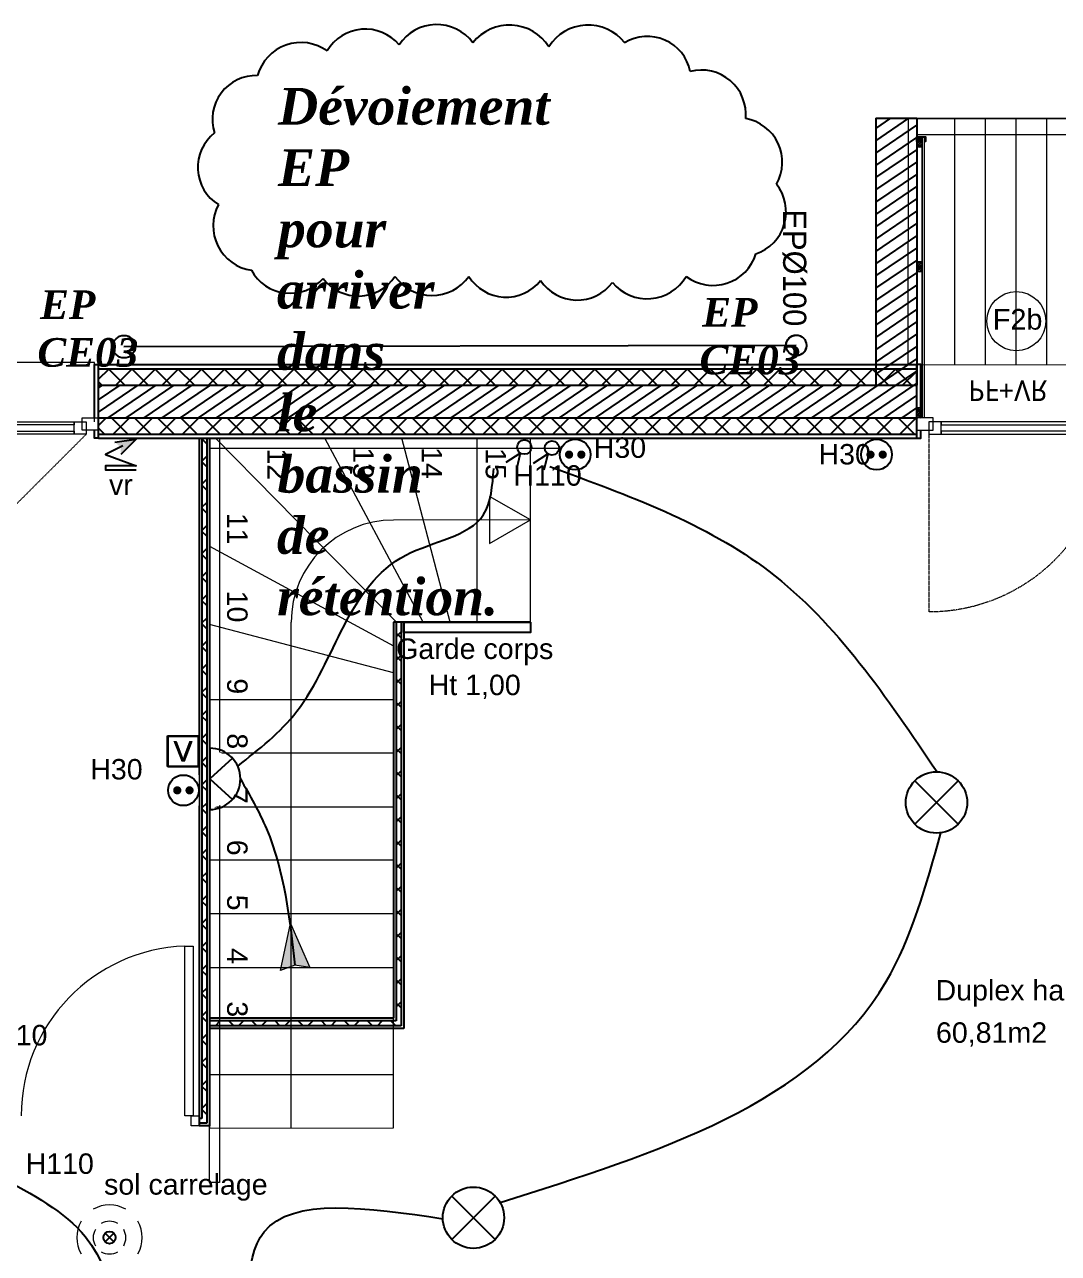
# Model space of a CAD drawing. Header units: millimetres. Extents: x 522027 to 600964, y -380282 to -298602.
# Drawn here: x 584708 to 589763, y -340004 to -333992 of the extents above; entities that cross this region are included whole.
import ezdxf

# ---------------------------------------------------------------- set-up
doc = ezdxf.new("R2010")
doc.units = ezdxf.units.MM
doc.set_wipeout_variables(frame=1)
doc.linetypes.add('Style de ligne -1', pattern=[0.41664, 0.20828, -0.20836])
doc.linetypes.add('Style de ligne -2', pattern=[0.694425, 0.48607, -0.208355])
for name, color, linetype in [('3-BAT C-Niveau -2', 7, 'Continuous'), ('prlm-EAU-EPEXT', 145, 'Continuous'), ('prlm-ELEC-CFA', 1, 'Continuous'), ('prlm-MOD', 64, 'Continuous')]:
    doc.layers.add(name, color=color, linetype=linetype)
doc.layers.add('prlm-ELEC-CFO', color=1, linetype='Continuous', lineweight=25)
doc.layers.add('prlm-ELEC-SSI', color=6, linetype='Continuous', lineweight=25)
doc.styles.add('Arial', font='arial.ttf')
doc.styles.add('Futura Std Book', font='')
doc.styles.add('Helvetica', font='arial.ttf')
doc.styles.add('Lucida Grande', font='')
doc.styles.add('prlm-eau-ep', font='timesbi.ttf', dxfattribs={"height": 18})
doc.styles.get("Standard").update_dxf_attribs({"font": 'arial.ttf'})
doc.styles.get('Futura Std Book').set_extended_font_data('Futura Std Book')
doc.styles.get('Lucida Grande').set_extended_font_data('Lucida Grande')
pattern_1 = [(44.999993, (505019.33, 142779.7), (-56.568536, 56.568549), []), (134.999993, (505019.33, 142779.7), (56.568549, 56.568536), [])]
pattern_2 = [(34.276399, (505201.977, 142745.115), (-23.42441, 44.173488), [])]
pattern_3 = [(45, (0, 0), (0, -1), [])]

# ---------------------------------------------------------------- blocks, each defined once
blk = doc.blocks.new('Groupe-32-1')
at = {"color": 7, "linetype": 'Continuous', "lineweight": 5}
for p, q in [((16956.07, -45519.44), (16972.82, -45607.86)), ((16959.93, -45610.3), (16920.04, -45526.26)), ((16947.05, -45612.74), (16882.92, -45533.29)), ((16934.17, -45615.18), (16830.48, -45543.22)), ((16989.25, -45553.86), (16923.42, -45566.33)), ((16837.38, -45595.69), (16934.89, -45626.89)), ((16929.65, -45867.9), (16883.6, -45624.76)), ((16937.33, -45639.77), (16844.52, -45633.37)), ((16851.34, -45669.4), (16939.77, -45652.66)), ((16944.65, -45678.4), (16856.22, -45695.14)), ((16861.09, -45720.89), (16949.52, -45704.14)), ((16954.4, -45729.88), (16865.97, -45746.63)), ((16959.27, -45755.63), (16870.84, -45772.37)), ((16875.72, -45798.11), (16964.15, -45781.37)), ((16969.02, -45807.11), (16880.59, -45823.86)), ((16885.47, -45849.6), (16973.9, -45832.85))]:
    blk.add_line(p, q, dxfattribs=at)
at = {"color": 7, "linetype": 'Continuous', "lineweight": 5, "flags": 128}
for points in [[(17007.95, -45509.6), (17008.88, -45514.52), (16828.49, -45548.68), (16827.56, -45543.77)], [(16981.81, -45514.56), (16827.55, -45543.77), (16890.34, -45875.34), (16978.77, -45858.59), (16933.27, -45618.32), (16932.73, -45615.46), (16998.56, -45602.99)], [(16832.46, -45542.84), (16900.21, -45900.55), (16895.3, -45901.48), (16827.55, -45543.77)], [(16971.75, -45568.93), (16989.25, -45553.86), (16967.45, -45546.24)]]:
    blk.add_lwpolyline(points, close=True, dxfattribs=at)
at = {"color": 7, "linetype": 'Continuous', "lineweight": 5}
blk.add_arc((16932.73, -45615.46), 50, 100.72359, 190.72359, dxfattribs=at)
blk = doc.blocks.new('Groupe-55-1')
at = {"color": 252, "linetype": 'Continuous', "lineweight": 9, "true_color": 0x989898}
for p, q in [((17208.49, -45434.99), (17186.07, -45316.62)), ((17223.23, -45432.2), (17200.81, -45313.83)), ((17179.02, -45440.58), (17156.6, -45322.2)), ((17193.75, -45437.78), (17171.34, -45319.41))]:
    blk.add_line(p, q, dxfattribs=at)
at = {"color": 7, "linetype": 'Continuous', "lineweight": 18, "flags": 128}
for points in [[(17486.76, -45382.29), (17608.36, -46024.35), (17806.49, -45986.83), (17662.48, -45226.4), (17134.12, -45326.46), (17156.36, -45444.87)], [(17656.11, -45235.75), (17139.71, -45333.54), (17138.22, -45325.68), (17654.62, -45227.89)]]:
    blk.add_lwpolyline(points, close=True, dxfattribs=at)
blk = doc.blocks.new('FENETRE TYPE 1')
at = {"color": 7, "linetype": 'Style de ligne -1', "lineweight": 5}
for p, q in [((48.17, 60.17), (4, 16)), ((84.68, 59.99), (128.67, 16))]:
    blk.add_line(p, q, dxfattribs=at)
at = {"color": 7, "linetype": 'Continuous', "lineweight": 13}
blk.add_line((0, 16), (0, 14), dxfattribs=at)
at = {"color": 7, "linetype": 'Continuous', "lineweight": 25, "flags": 128}
for points in [[(-2, 18), (0, 18), (0, 14)], [(192, 18), (190, 18), (190, 14)], [(0, 8), (0, -18), (-2, -18)], [(190, 7.7), (190, -18), (192, -18)]]:
    blk.add_lwpolyline(points, dxfattribs=at)
at = {"color": 7, "linetype": 'Continuous', "lineweight": 13, "flags": 128}
for points in [[(-2, 14), (6, 14), (6, 8), (-2, 8)], [(4, 16), (10, 16), (10, 10), (4, 10)], [(10, 16), (60.46, 16), (60.46, 14.5), (10, 14.5)], [(60.46, 16), (66.46, 16), (66.46, 10), (60.46, 10)], [(66.46, 16), (72.46, 16), (72.46, 10), (66.46, 10)], [(72.46, 16), (123.05, 16), (123.05, 14.5), (72.46, 14.5)], [(122.67, 16), (128.67, 16), (128.67, 10), (122.67, 10)], [(126.67, 14), (132.67, 14), (132.67, 7.7), (126.67, 7.7)], [(132.67, 14), (184, 14), (184, 12.5), (132.67, 12.5)], [(184, 14), (192.25, 14), (192.25, 7.7), (184, 7.7)], [(184, 13.7), (190, 13.7), (190, 7.7), (184, 7.7)], [(10, 11.5), (60.46, 11.5), (60.46, 10), (10, 10)], [(72.46, 11.5), (123.05, 11.5), (123.05, 10), (72.46, 10)], [(132.67, 9.2), (184, 9.2), (184, 7.7), (132.67, 7.7)]]:
    blk.add_lwpolyline(points, close=True, dxfattribs=at)
blk.add_lwpolyline([(0, 10), (0, -19), (190, -19), (190, 10)], dxfattribs=at)
at = {"color": 7, "linetype": 'Style de ligne -1', "lineweight": 5}
for centre, radius, start, end in [((4, 16), 62.46, 360, 45), ((128.67, 16), 62.21, 136.63922, 180)]:
    blk.add_arc(centre, radius, start, end, dxfattribs=at)
at = {"color": 7, "insert": (50.38, 2.81), "char_height": 10.161, "attachment_point": 1, "line_spacing_factor": 0.978845, "style": 'Lucida Grande'}
blk.add_mtext('F+VR ', dxfattribs=at)
blk = doc.blocks.new('PORTE FENETRE TYPE 3bis')
at = {"color": 7, "linetype": 'Style de ligne -2', "lineweight": 5}
blk.add_line((4, 16), (4, 103), dxfattribs=at)
at = {"color": 7, "linetype": 'Continuous', "lineweight": 25, "flags": 128}
for points in [[(-2, 18), (0, 18), (0, 14)], [(97, 18), (95, 18), (95, 14)], [(0, 7.7), (0, -18), (-2, -18)], [(95, 7.7), (95, -18), (97, -18)]]:
    blk.add_lwpolyline(points, dxfattribs=at)
at = {"color": 7, "linetype": 'Continuous', "lineweight": 13, "flags": 128}
for points in [[(-2, 14), (6, 14), (6, 8), (-2, 8)], [(4, 16), (10, 16), (10, 10), (4, 10)], [(10, 16), (85, 16), (85, 14.5), (10, 14.5)], [(85, 16), (91, 16), (91, 10), (85, 10)], [(89, 14), (97, 14), (97, 8), (89, 8)], [(10, 11.5), (85, 11.5), (85, 10), (10, 10)]]:
    blk.add_lwpolyline(points, close=True, dxfattribs=at)
at = {"color": 7, "linetype": 'Style de ligne -2', "lineweight": 5}
blk.add_arc((4, 16), 87, 360, 90, dxfattribs=at)
at = {"color": 7, "insert": (23.21, -0.18), "char_height": 10.161, "attachment_point": 1, "line_spacing_factor": 0.978845, "style": 'Lucida Grande'}
blk.add_mtext('PF+VR ', dxfattribs=at)
blk = doc.blocks.new('Groupe-168-1')
at = {"color": 7, "linetype": 'Continuous', "lineweight": 5}
blk.add_open_spline([(17104.92, -45442.55), (17104.03, -45441.54), (17101.5, -45440.69), (17098.88, -45441.23), (17096.88, -45443), (17096.04, -45445.54), (17096.58, -45448.17), (17098.35, -45450.18), (17100.88, -45451.03), (17103.5, -45450.49), (17105.49, -45448.72), (17106.34, -45446.18), (17105.8, -45443.55), (17104.92, -45442.55)], degree=2, dxfattribs=at)
blk = doc.blocks.new('Groupe-169-1')
at = {"color": 7}
blk.add_blockref('Groupe-168-1', (0, 0), dxfattribs=at)
at = {"color": 7, "insert": (17093.45, -45379.42), "char_height": 11.327, "attachment_point": 1, "rotation": 280.72359, "line_spacing_factor": 0.962448, "style": 'Futura Std Book'}
blk.add_mtext('EPØ100', dxfattribs=at)
blk = doc.blocks.new('Groupe-173-1')
at = {"color": 7, "linetype": 'Continuous', "lineweight": 5}
blk.add_circle((17204.53, -45414.08), 14.45, dxfattribs=at)
at = {"color": 7, "insert": (17192.12, -45410.38), "char_height": 10.087, "attachment_point": 1, "rotation": 10.72359, "line_spacing_factor": 0.834288, "style": 'Helvetica'}
blk.add_mtext('F2b', dxfattribs=at)
blk = doc.blocks.new('Groupe-184-1')
at = {"linetype": 'Continuous', "lineweight": 5, "true_color": 0xc0c0c0}
h = blk.add_hatch(dxfattribs=at)
h.set_pattern_fill('BOIS 45', color=9, style=0, pattern_type=2)
h.set_pattern_definition(pattern_3)
h.paths.add_polyline_path([(17142.58, -45334.16), (17143.51, -45339.08), (17140.86, -45339.58), (17139.93, -45334.67)])
h = blk.add_hatch(dxfattribs=at)
h.set_pattern_fill('BOIS 45', color=9, style=0, pattern_type=2)
h.set_pattern_definition(pattern_3)
h.paths.add_polyline_path([(17153.9, -45393.96), (17154.83, -45398.88), (17152.18, -45399.38), (17151.25, -45394.47)])
h = blk.add_hatch(dxfattribs=at)
h.set_pattern_fill('BOIS 45', color=9, style=0, pattern_type=2)
h.set_pattern_definition(pattern_3)
h.paths.add_polyline_path([(17167.2, -45464.19), (17168.13, -45469.1), (17165.48, -45469.6), (17164.55, -45464.69)])
at = {"color": 7, "linetype": 'Continuous', "lineweight": 13, "flags": 128}
for points in [[(17142.58, -45334.16), (17168.13, -45469.1), (17165.48, -45469.6), (17139.93, -45334.67)], [(17142.58, -45334.16), (17143.51, -45339.08), (17140.86, -45339.58), (17139.93, -45334.67)], [(17142.58, -45334.16), (17143.56, -45333.98), (17169.11, -45468.91), (17168.13, -45469.1)], [(17153.9, -45393.96), (17154.83, -45398.88), (17152.18, -45399.38), (17151.25, -45394.47)], [(17167.2, -45464.19), (17168.13, -45469.1), (17165.48, -45469.6), (17164.55, -45464.69)]]:
    blk.add_lwpolyline(points, close=True, dxfattribs=at)
blk = doc.blocks.new('xi.fum')
at = {"color": 0}
blk.add_wipeout([(-10.61, -10.61), (-15, 0), (-10.61, 10.61), (0, 15), (10.61, 10.61), (15, 0), (10.61, -10.61), (0, -15)], dxfattribs=at).dxf.layer = 'prlm-ELEC-SSI'
at = {"layer": 'prlm-ELEC-SSI', "color": 0}
for points in [[(-2.12, 2.12), (2.12, -2.12)], [(2.12, 2.12), (-2.12, -2.12)]]:
    blk.add_lwpolyline(points, dxfattribs=at)
blk.add_circle((0, 0), 3, dxfattribs=at)
at = {"layer": 'prlm-ELEC-SSI', "color": 0, "lineweight": 13}
for radius, start, end in [(16, 60, 120), (16, 150, 210), (8, 60, 120), (16, 330, 30), (8, 150, 210), (8, 330, 30), (8, 240, 300), (16, 240, 300)]:
    blk.add_arc((0, 0), radius, start, end, dxfattribs=at)
blk = doc.blocks.new('xi.ECAP')
at = {"color": 0}
blk.add_wipeout([(-15, 0), (-10.13, 11.06), (0, 15), (10.13, 11.06), (15, 0)], dxfattribs=at).dxf.layer = 'prlm-ELEC-CFO'
at = {"layer": 'prlm-ELEC-CFO', "color": 0, "linetype": 'ByBlock', "lineweight": -2, "flags": 128}
blk.add_lwpolyline([(15, 0, 1), (-15, 0)], format="xyb", close=True, dxfattribs=at)
at = {"layer": 'prlm-ELEC-CFO', "color": 0}
blk.add_lwpolyline([(-10.13, 11.06), (0, 0), (10.13, 11.06)], dxfattribs=at)
blk = doc.blocks.new('xi.fl')
at = {"layer": 'prlm-ELEC-CFO'}
blk.add_hatch(color=0, dxfattribs=at).paths.add_polyline_path([(20.38, 0), (-1.98, -7.2), (0, 0), (-1.98, 7.2)])
at = {"layer": 'prlm-ELEC-CFO', "color": 0, "lineweight": 5}
blk.add_lwpolyline([(20.38, 0), (-1.98, -7.2), (0, 0), (-1.98, 7.2)], close=True, dxfattribs=at)
blk = doc.blocks.new('xi.PC')
at = {"color": 0, "lineweight": 5}
blk.add_wipeout([(-7.5, -7.5), (7.5, -7.5), (7.5, 7.5), (-7.5, 7.5)], dxfattribs=at).dxf.layer = 'prlm-ELEC-CFO'
at = {"layer": 'prlm-ELEC-CFO', "color": 0, "linetype": 'ByBlock', "lineweight": 5, "const_width": 2}
for points in [[(-4, 0, 1), (-2, 0, 1)], [(2, 0, 1), (4, 0, 1)]]:
    blk.add_lwpolyline(points, format="xyb", close=True, dxfattribs=at)
at = {"layer": 'prlm-ELEC-CFO', "color": 0, "linetype": 'ByBlock', "lineweight": -2}
blk.add_circle((0, 0), 7.5, dxfattribs=at)
blk = doc.blocks.new('xi.VV')
at = {"layer": 'prlm-ELEC-CFO', "color": 0}
blk.add_lwpolyline([(6.95, 3.42), (0.01, -1.13), (1.91, 6.95)], dxfattribs=at)
blk.add_circle((-2, -4), 3.5, dxfattribs=at)
blk = doc.blocks.new('xi.PTCE')
at = {"layer": 'prlm-ELEC-CFO', "color": 0}
for points in [[(-10.61, 10.61), (10.61, -10.61)], [(10.61, 10.61), (-10.61, -10.61)]]:
    blk.add_lwpolyline(points, dxfattribs=at)
at = {"layer": 'prlm-ELEC-CFO', "color": 0, "linetype": 'ByBlock'}
blk.add_circle((0, 0), 15, dxfattribs=at)
blk = doc.blocks.new('xi.VR')
at = {"layer": 'prlm-ELEC-CFO', "lineweight": 5}
blk.add_hatch(color=0, dxfattribs=at).paths.add_polyline_path([(-3, 6), (-0.1, 3.7), (0, 0), (7.5, 7.5)])
at = {"layer": 'prlm-ELEC-CFO', "color": 0}
for points in [[(-3, 6), (7.5, 7.5), (0, 0)], [(0.95, 4.23), (-7.5, 0), (7.5, -5.5), (-7.5, -5.5), (-7.5, -7.5), (7.5, -7.5)]]:
    blk.add_lwpolyline(points, dxfattribs=at)
blk = doc.blocks.new('xi.TV')
at = {"layer": 'prlm-ELEC-CFA', "color": 0, "linetype": 'ByBlock', "lineweight": -2, "flags": 128}
blk.add_lwpolyline([(-7.5, 7.5), (7.5, 7.5), (7.5, -7.5), (-7.5, -7.5)], close=True, dxfattribs=at)
at = {"layer": 'prlm-ELEC-CFA', "color": 0, "linetype": 'ByBlock', "insert": (0, 0), "char_height": 10, "width": 11.36, "attachment_point": 5}
blk.add_mtext('{\\fVerdana|b0|i0|c0|p34;V}', dxfattribs=at)

msp = doc.modelspace()

# ---------------------------------------------------------------- hatches: boundary and pattern name
h = msp.add_hatch()
h.set_pattern_fill('02_ISOLANT', color=256, scale=10, angle=-90.00001, style=0, pattern_type=2)
h.set_pattern_definition([(314.999993, (505019.33, 142779.7), (56.568549, 56.568536), []), (44.999993, (505019.33, 142779.7), (56.568536, -56.568549), [])])
h.paths.add_polyline_path([(585599.2, -336015.6), (585575.2, -336015.6), (585575.2, -339343.3), (585599.2, -339367.3)])
h = msp.add_hatch()
h.set_pattern_fill('02_ISOLANT', color=256, scale=10, angle=-90.00001, style=0, pattern_type=2)
h.set_pattern_definition([(314.999993, (505019.33, 142779.7), (56.568549, 56.568536), []), (44.999993, (505019.33, 142779.7), (56.568536, -56.568549), [])])
h.paths.add_polyline_path([(586549.2, -336915.6), (586525.2, -336915.6), (586525.2, -338865.7), (586549.2, -338889.7)])
h = msp.add_hatch()
h.set_pattern_fill('02_ISOLANT', color=256, scale=10, angle=-180.00001, style=0, pattern_type=2)
h.set_pattern_definition([(224.999993, (505019.33, 142779.7), (56.568536, -56.568549), []), (314.999993, (505019.33, 142779.7), (-56.568549, -56.568536), [])])
h.paths.add_polyline_path([(586549.2, -338889.7), (586525.2, -338865.7), (585611.9, -338865.7), (585611.9, -338889.7)])
h = msp.add_hatch()
h.set_pattern_fill('02_ISOLANT', color=256, scale=10, angle=-179.99942, style=0, pattern_type=2)
h.set_pattern_definition([(225.000578, (505019.33, 142779.7), (56.569113, -56.567972), []), (315.000578, (505019.33, 142779.7), (-56.567972, -56.569113), [])])
h.paths.add_polyline_path([(585599.2, -339367.3), (585575.2, -339343.3), (585562.2, -339343.3), (585562.2, -339367.3)])
at = {"layer": '3-BAT C-Niveau -2'}
h = msp.add_hatch(dxfattribs=at)
h.set_pattern_fill('MURS MACONNERIE-2', color=256, scale=10, angle=-10.7236, style=0, pattern_type=2)
h.set_pattern_definition(pattern_2)
h.paths.add_polyline_path([(589070.5, -334450.3), (588870.5, -334450.3), (588870.5, -335755.6), (589070.5, -335755.6)])
h = msp.add_hatch(dxfattribs=at)
h.set_pattern_fill('02_ISOLANT', color=256, scale=10, angle=-0.00001, style=0, pattern_type=2)
h.set_pattern_definition(pattern_1)
h.paths.add_polyline_path([(585070.3, -335675.6), (585070.3, -335755.6), (589070.5, -335755.6), (589070.5, -335675.6)])
h = msp.add_hatch(dxfattribs=at)
h.set_pattern_fill('MURS MACONNERIE-2', color=256, scale=10, angle=-10.7236, style=0, pattern_type=2)
h.set_pattern_definition(pattern_2)
h.paths.add_polyline_path([(585070.3, -335755.6), (585070.3, -335915.6), (589070.5, -335915.6), (589070.5, -335755.6)])
h = msp.add_hatch(dxfattribs=at)
h.set_pattern_fill('02_ISOLANT', color=256, scale=10, angle=-0.00001, style=0, pattern_type=2)
h.set_pattern_definition(pattern_1)
h.paths.add_polyline_path([(585070.3, -335915.6), (585070.3, -335995.6), (589070.5, -335995.6), (589070.5, -335915.6)])

# ---------------------------------------------------------------- linework, layer by layer
for p, q in [((585562.2, -336015.6), (585562.2, -339330.3)), ((585575.2, -336015.6), (585575.2, -339343.3)), ((585575.2, -336015.6), (585575.2, -339343.3)), ((585599.2, -336015.6), (585599.2, -339367.3)), ((585599.2, -336015.6), (585599.2, -339367.3)), ((585612.2, -336015.6), (585612.2, -339380.3)), ((585612.2, -336015.6), (585612.2, -339380.3)), ((586512.2, -336915.6), (586512.2, -338852.7)), ((587181.3, -336915.6), (586512.2, -336915.6)), ((586525.2, -336915.6), (586525.2, -338865.7)), ((586525.2, -336915.6), (586525.2, -338865.7)), ((586549.2, -336915.6), (586549.2, -338889.7)), ((586549.2, -336915.6), (586549.2, -338889.7)), ((586562.2, -336915.6), (586562.2, -338902.7)), ((586562.2, -336915.6), (586562.2, -338902.7)), ((586512.2, -338852.7), (585611.9, -338852.7)), ((586525.2, -338865.7), (585611.9, -338865.7)), ((586525.2, -338865.7), (585611.9, -338865.7)), ((586549.2, -338889.7), (585611.9, -338889.7)), ((586549.2, -338889.7), (585611.9, -338889.7)), ((586562.2, -338902.7), (585611.9, -338902.7)), ((586562.2, -338902.7), (585611.9, -338902.7)), ((585562.2, -339330.3), (585562.2, -339380.3)), ((585562.2, -339330.3), (585562.2, -339330.3)), ((585575.2, -339343.3), (585562.2, -339343.3)), ((585575.2, -339343.3), (585562.2, -339343.3)), ((585599.2, -339367.3), (585562.2, -339367.3)), ((585599.2, -339367.3), (585562.2, -339367.3)), ((585612.2, -339380.3), (585562.2, -339380.3)), ((585612.2, -339380.3), (585562.2, -339380.3))]:
    msp.add_line(p, q)
at = {"color": 7, "linetype": 'Continuous', "lineweight": 13, "flags": 128}
for points in [[(585492.2, -339330.3), (585492.2, -338500.3), (585532.2, -338500.3), (585532.2, -339330.3)], [(585522.2, -339330.3), (585562.2, -339330.3), (585562.2, -339380.3), (585522.2, -339380.3)]]:
    msp.add_lwpolyline(points, close=True, dxfattribs=at)
at = {"color": 7, "linetype": 'Continuous', "lineweight": 5}
msp.add_arc((585522.2, -339330.3), 830.5, 92.07027, 180.00058, dxfattribs=at)
at = {"layer": '3-BAT C-Niveau -2'}
for p, q in [((588870.5, -334450.3), (588870.5, -335755.6)), ((588870.5, -334450.3), (588870.5, -335755.6)), ((588870.5, -334450.3), (589070.5, -334450.3)), ((589070.5, -334450.3), (589070.5, -335755.6)), ((589070.5, -334450.3), (589070.5, -335755.6)), ((585070.3, -335655.6), (589070.5, -335655.6)), ((585070.3, -335655.6), (589070.5, -335655.6)), ((585070.3, -336015.6), (585070.3, -335655.6)), ((585070.3, -335675.6), (589070.5, -335675.6)), ((589070.5, -336015.6), (589070.5, -335655.6)), ((585070.3, -335755.6), (589070.5, -335755.6)), ((585070.3, -335755.6), (589070.5, -335755.6)), ((585070.3, -335915.6), (589070.5, -335915.6)), ((585070.3, -335995.6), (589070.5, -335995.6)), ((585070.3, -336015.6), (589070.5, -336015.6)), ((585070.3, -336015.6), (589070.5, -336015.6))]:
    msp.add_line(p, q, dxfattribs=at)
at = {"layer": '3-BAT C-Niveau -2', "flags": 128}
for points in [[(589070.5, -334540.3), (589113.5, -334540.3), (589113.5, -334563.3), (589111.5, -334563.3), (589111.5, -334542.3), (589072.5, -334542.3), (589072.5, -334563.3), (589070.5, -334563.3)], [(587182.3, -336915.6), (587182.3, -336965.6), (586562.3, -336965.6), (586562.3, -336915.6)]]:
    msp.add_lwpolyline(points, close=True, dxfattribs=at)
at = {"layer": 'prlm-EAU-EPEXT', "ltscale": 50}
for p, q in [((586900.4, -334080.8), (586900.4, -334080.8)), ((587642.5, -334080.8), (587642.5, -334080.8)), ((586188.4, -334120.9), (586188.4, -334120.9)), ((586539.4, -334090.9), (586539.4, -334090.9)), ((585847.5, -334241.2), (585847.5, -334241.2)), ((587963.4, -334221.2), (587963.4, -334221.2)), ((588234.2, -334451.7), (588234.2, -334451.7)), ((585636.9, -334521.9), (585636.9, -334521.9)), ((588384.6, -334772.5), (588384.6, -334772.5)), ((585656.9, -334872.7), (585656.9, -334872.7)), ((588284.3, -335113.3), (588284.3, -335113.3)), ((585817.4, -335193.5), (585817.4, -335193.5)), ((586519.3, -335223.6), (586519.3, -335223.6)), ((586880.4, -335223.6), (586880.4, -335223.6)), ((587943.3, -335223.6), (587943.3, -335223.6)), ((586168.4, -335233.6), (586168.4, -335233.6)), ((587231.3, -335243.6), (587231.3, -335243.6)), ((587582.3, -335253.6), (587582.3, -335253.6))]:
    msp.add_line(p, q, dxfattribs=at)
at = {"layer": 'prlm-EAU-EPEXT', "ltscale": 20}
msp.add_line((588481.2, -335561.1), (585194.4, -335567.6), dxfattribs=at)
at = {"layer": 'prlm-EAU-EPEXT'}
for centre, radius in [((585194.4, -335567.6), 55), ((588481.2, -335561.1), 50)]:
    msp.add_circle(centre, radius, dxfattribs=at)
at = {"layer": 'prlm-EAU-EPEXT', "ltscale": 50}
for centre, radius, start, end in [((586374.4, -334228.8), 215, 39.89711, 149.89711), ((586723.4, -334212.2), 220.4, 36.59042, 146.59042), ((587078.9, -334220.8), 226.8, 31.90727, 141.90727), ((587464, -334220.8), 226.8, 38.09273, 148.09273), ((586060, -334300.4), 220.7, 54.43252, 164.43252), ((587753.8, -334263.3), 213.8, 11.37936, 121.37936), ((585840.4, -334455.3), 214.2, 88.11865, 198.11865), ((588018.1, -334431.2), 217.1, 354.58577, 104.58577), ((588197.1, -334664.8), 216.3, 330.12392, 80.12392), ((585769.7, -334690.3), 214.5, 128.27188, 238.27188), ((588215.1, -334907.8), 216.8, 288.60407, 38.60407), ((585849.4, -334976.9), 218.9, 151.57449, 261.57449), ((588075.2, -335049.1), 218.7, 232.92096, 342.92096), ((586006.9, -335090.7), 215.6, 208.4829, 318.4829), ((586340.3, -335105.7), 214.3, 216.63591, 326.63591), ((586699.8, -335097.2), 220.4, 215, 325), ((587062.9, -335110.7), 214.6, 211.73085, 321.73085), ((587752.3, -335112.2), 221.1, 219.76164, 329.76164), ((587410.3, -335125.7), 214.3, 213.36416, 323.36416)]:
    msp.add_arc(centre, radius, start, end, dxfattribs=at)
at = {"layer": 'prlm-ELEC-CFA'}
for p, q in [((585407.2, -337471.3), (585557.2, -337471.3)), ((585407.2, -337621.3), (585407.2, -337471.3)), ((585557.2, -337471.3), (585557.2, -337621.3)), ((585557.2, -337621.3), (585407.2, -337621.3))]:
    msp.add_line(p, q, dxfattribs=at)
at = {"layer": 'prlm-ELEC-CFO'}
for points in [[(585750.3, -337619.6), (586039.5, -337351.5), (586572.6, -336587.4), (586952.8, -336389.1), (587002, -336164.3)], [(585763.8, -337682), (585891.1, -337926.9), (586029.4, -338592.9)], [(587033.3, -339754.4), (588920.9, -338674), (589188.8, -337946.1)], [(585835, -340581.7), (585879.4, -339898.7), (586753.2, -339834.1)]]:
    msp.add_spline(points, degree=3, dxfattribs=at)
at = {"layer": 'prlm-MOD'}
msp.add_line((586405.9, -339787.7), (586405.9, -339787.7), dxfattribs=at)

# ---------------------------------------------------------------- block references
at = {"xscale": 10, "yscale": 10, "zscale": 10, "rotation": 349.2763985886067}
msp.add_blockref('Groupe-32-1', (505019.3, 142779.7), dxfattribs=at)
at = {"layer": '3-BAT C-Niveau -2', "yscale": 10, "zscale": 10}
for name, p, xscale, rotation in [('Groupe-55-1', (505019.3, 142779.7), 10, 349.2763985886067), ('Groupe-184-1', (505019.3, 142779.7), 10, 349.2763985886067), ('Groupe-169-1', (505019.3, 142779.7), 10, 349.2763985886067), ('Groupe-173-1', (505019.3, 142779.7), 10, 349.2763985886067), ('FENETRE TYPE 1', (585050.3, -335835.6), 10, 179.9999933324924), ('PORTE FENETRE TYPE 3bis', (589090.5, -335835.6), -10, 179.9999933324924)]:
    msp.add_blockref(name, p, dxfattribs=dict(at, xscale=xscale, rotation=rotation))
at = {"layer": 'prlm-ELEC-CFA', "xscale": 10, "yscale": 10, "zscale": 10}
msp.add_blockref('xi.TV', (585484.9, -337547.8), dxfattribs=at)
at = {"layer": 'prlm-ELEC-CFO', "xscale": 10, "yscale": 10, "zscale": 10}
for name, p, rotation in [('xi.VV', (587132.2, -336099.2), 180.0000000096672), ('xi.fl', (586029.4, -338592.9), 95.86342142946285)]:
    msp.add_blockref(name, p, dxfattribs=dict(at, rotation=rotation))
for p in [(589167.1, -337797.7), (586903.1, -339829)]:
    msp.add_blockref('xi.PTCE', p, dxfattribs=at)

# ---------------------------------------------------------------- texts
at = {"char_height": 100, "line_spacing_factor": 0.834288, "style": 'Arial'}
for s, insert, attachment_point, rotation in [('13\\P', (586415, -336059.2), 1, 269.99999), ('14\\P', (586749.7, -336058.6), 1, 269.99999), ('12', (585995.5, -336065.3), 1, 269.99999), ('15\\P', (587063, -336063.5), 1, 269.99999), ('11', (585798.7, -336380.3), 1, 269.99999), ('10\\P', (585798.7, -336761.3), 1, 269.99999), ('9\\P', (585798.7, -337190.3), 1, 269.99999), ('8\\P', (585798.7, -337459.1), 1, 269.99999), ('7\\P', (585798.7, -337726.2), 1, 269.99999), ('6\\P', (585798.7, -337980.1), 1, 269.99999), ('5\\P', (585798.7, -338248.6), 1, 269.99999), ('4\\P', (585798.7, -338510.2), 1, 269.99999), ('3\\P', (585798.7, -338770.3), 1, 269.99999), ('sol carrelage', (585496.8, -339616.3), 2, 359.99999)]:
    msp.add_mtext(s, dxfattribs=dict(at, insert=insert, attachment_point=attachment_point, rotation=rotation))
at = {"layer": '3-BAT C-Niveau -2', "style": 'Arial'}
for s, p in [('Duplex haut', (589162.7, -338766.1)), ('60,81m2', (589164.6, -338973.2))]:
    msp.add_text(s, height=100, rotation=359.99999, dxfattribs=at).set_placement(p)
at = {"layer": '3-BAT C-Niveau -2', "insert": (586909.4, -336995.5), "char_height": 100, "width": 1085.077, "attachment_point": 2, "rotation": 359.95731, "line_spacing_factor": 1.060906, "style": 'Arial'}
msp.add_mtext('Garde corps \\PHt 1,00', dxfattribs=at)
at = {"layer": 'prlm-EAU-EPEXT', "style": 'prlm-eau-ep'}
for s, height, p in [('Dévoiement', 180, (585947.7, -334481.4)), ('EP', 180, (585947.7, -334781.4)), ('pour', 180, (585947.7, -335081.4)), ('arriver', 180, (585942.5, -335381.4)), ('EP', 140, (584784.3, -335432.3)), ('EP', 140, (588021.8, -335469.4)), ('CE03', 140, (584770.8, -335665.7)), ('dans', 180, (585942.4, -335681.4)), ('CE03', 140, (588008.3, -335702.7)), ('le', 180, (585943.8, -335981.4)), ('bassin', 180, (585945.3, -336281.4)), ('de', 180, (585942.4, -336581.4)), ('rétention.', 180, (585943.2, -336881.4))]:
    msp.add_text(s, height=height, dxfattribs=at).set_placement(p)
at = {"layer": 'prlm-ELEC-CFA'}
msp.add_text('V', height=100, dxfattribs=at).set_placement((585435.1, -337596.3))
at = {"layer": 'prlm-ELEC-CFO', "style": 'Arial'}
for s, p in [('H30', (585029.4, -337685)), ('H110', (584486.3, -338986)), ('H110', (584713.2, -339614.6))]:
    msp.add_text(s, height=100, dxfattribs=at).set_placement(p)

# ---------------------------------------------------------------- next in the draw order: block references
at = {"layer": 'prlm-ELEC-CFO', "xscale": 10, "yscale": 10, "zscale": 10}
for p in [(587400.7, -336095.6), (588874.4, -336095.6), (585484.9, -337738.2)]:
    msp.add_blockref('xi.PC', p, dxfattribs=at)
at = {"layer": 'prlm-ELEC-CFO', "xscale": 10, "yscale": 10, "zscale": 10, "rotation": 270.000000000001}
msp.add_blockref('xi.ECAP', (585613.8, -337682), dxfattribs=at)
at = {"layer": 'prlm-ELEC-SSI', "xscale": 10, "yscale": 10, "zscale": 10}
msp.add_blockref('xi.fum', (585123.6, -339926.3), dxfattribs=at)

# ---------------------------------------------------------------- next in the draw order: texts
at = {"layer": 'prlm-ELEC-CFO', "insert": (585179.3, -336242.8), "char_height": 100, "attachment_point": 5, "line_spacing_factor": 0.8, "style": 'Arial', "bg_fill": 3, "box_fill_scale": 1.1, "bg_fill_color": 256, "bg_fill_transparency": 0}
msp.add_mtext('vr', dxfattribs=at)

# ---------------------------------------------------------------- next in the draw order: linework, layer by layer
at = {"layer": 'prlm-ELEC-CFO'}
for points in [[(587277.1, -336154.5), (588348.1, -336666.7), (589169.7, -337647.7)], [(584586, -339627.3), (585005.6, -339922.5), (585181.3, -340766)]]:
    msp.add_spline(points, degree=3, dxfattribs=at)

# ---------------------------------------------------------------- next in the draw order: block references
at = {"layer": 'prlm-ELEC-CFO', "xscale": 10, "yscale": 10, "zscale": 10}
msp.add_blockref('xi.VR', (585179.3, -336095.6), dxfattribs=at)
at = {"layer": 'prlm-ELEC-CFO', "xscale": 10, "yscale": 10, "zscale": 10, "rotation": 180.0000000065606}
msp.add_blockref('xi.VV', (587266.8, -336103.1), dxfattribs=at)

# ---------------------------------------------------------------- next in the draw order: texts
at = {"layer": 'prlm-ELEC-CFO', "style": 'Arial'}
for s, p in [('H30', (587491.2, -336111.6)), ('H30', (588590.2, -336143.9)), ('H110', (587098.6, -336247.8))]:
    msp.add_text(s, height=100, dxfattribs=at).set_placement(p)

doc.saveas('drawing.dxf')
